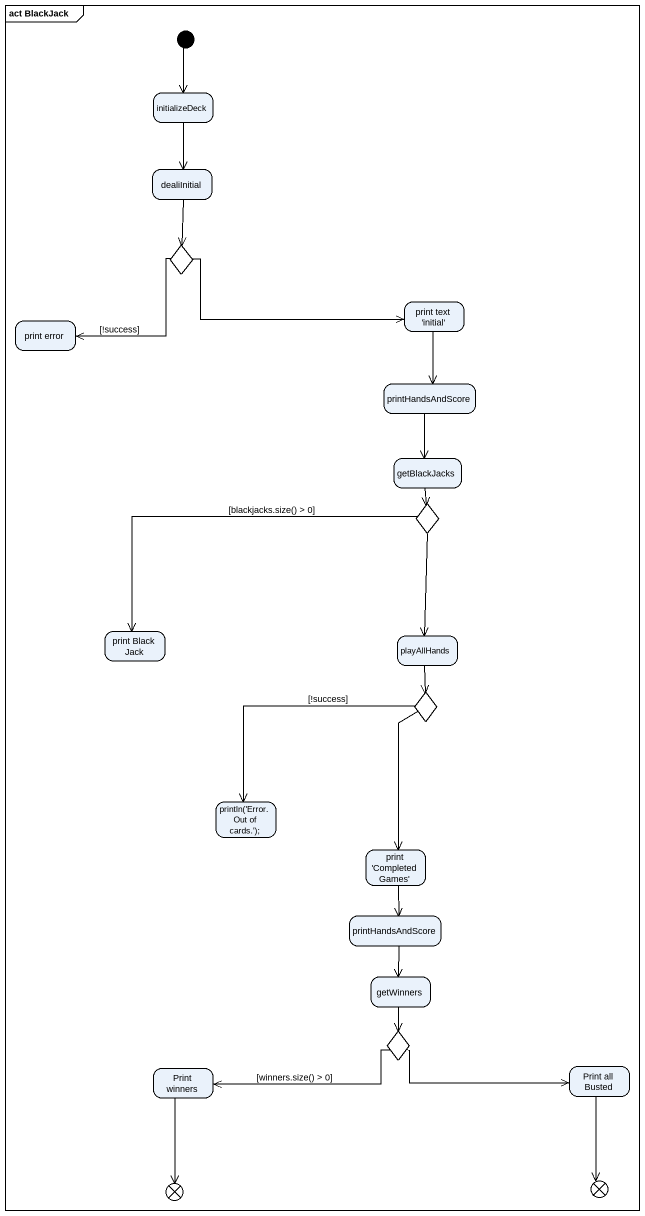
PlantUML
@startuml
mainframe act BlackJack
hide empty description
state initializeDeck
state dealiInitial
state choice1 <<choice>>
state "print text 'initial'" as print_text_initial
state "print error" as print_error
state printHandsAndScore
state getBlackJacks
state choice2 <<choice>>
state "print Black Jack" as print_Black_Jack
state playAllHands
state choice3 <<choice>>
state "println('Error. Out of cards.');" as println_Error_Out_of_cards
state "print 'Completed Games'" as print_Completed_Games
state "printHandsAndScore" as printHandsAndScore_2
state getWinners
state choice4 <<choice>>
state "Print winners" as Print_winners
state "Print all Busted" as Print_all_Busted
state flowfinal1 <<end>>
state flowfinal2 <<end>>
[*] --> initializeDeck
initializeDeck --> dealiInitial
dealiInitial --> choice1
choice1 -right-> print_text_initial
choice1 -left-> print_error : [!success]
print_text_initial --> printHandsAndScore
printHandsAndScore --> getBlackJacks
getBlackJacks --> choice2
choice2 -left-> print_Black_Jack : [blackjacks.size() > 0]
choice2 --> playAllHands
playAllHands --> choice3
choice3 --> println_Error_Out_of_cards : [!success]
choice3 --> print_Completed_Games
print_Completed_Games --> printHandsAndScore_2
printHandsAndScore_2 --> getWinners
getWinners --> choice4
choice4 -left-> Print_winners : [winners.size() > 0]
choice4 -right-> Print_all_Busted
Print_winners --> flowfinal1
Print_all_Busted --> flowfinal2
@enduml
